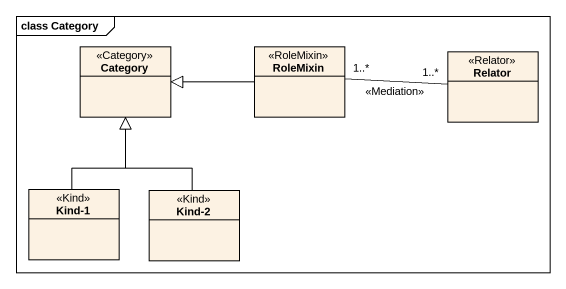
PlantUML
@startuml
mainframe class Category
hide circle
hide empty members
class Category <<Category>>
class RoleMixin <<RoleMixin>>
class Relator <<Relator>>
class "Kind-1" as Kind_1 <<Kind>>
class "Kind-2" as Kind_2 <<Kind>>
RoleMixin -left-|> Category
Relator "1..*" -left- "1..*" RoleMixin : <<Mediation>>
Kind_1 -up-|> Category
Kind_2 -up-|> Category
@enduml
